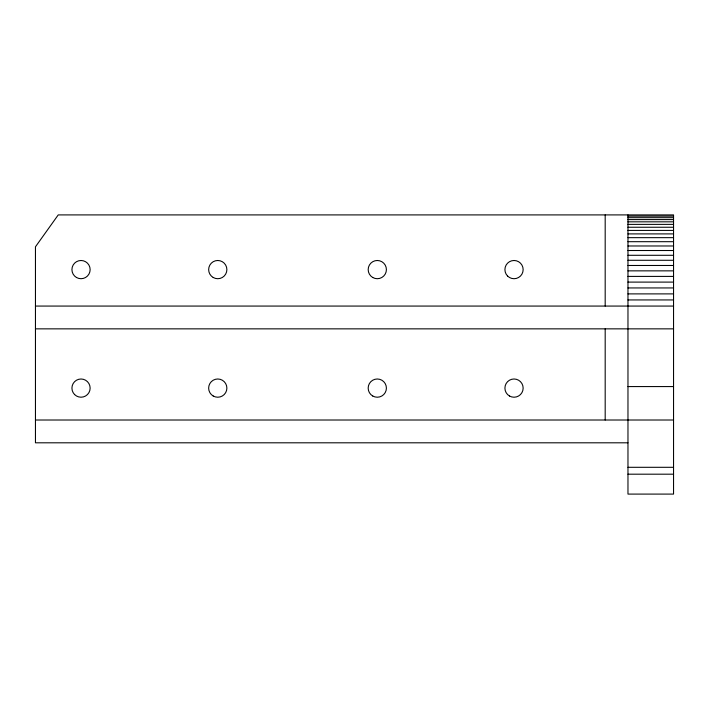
<?xml version="1.0" encoding="UTF-8"?>
<svg xmlns="http://www.w3.org/2000/svg" width="709" height="709" viewBox="0 0 709 709"><rect width="100%" height="100%" fill="white"/><g stroke="black" fill="none" stroke-linecap="round" stroke-linejoin="round"><path stroke-width="1.06" d="M627.97 216.13L673.55 216.13M627.97 217.698L673.55 217.698M627.97 219.595L673.55 219.595M627.97 221.828L673.55 221.828M627.97 224.381L673.55 224.381M627.97 227.252L673.55 227.252M627.97 230.425L673.55 230.425M627.97 233.899L673.55 233.899M627.97 237.657L673.55 237.657M627.97 241.689L673.55 241.689M627.97 245.979L673.55 245.979M627.97 250.516L673.55 250.516M627.97 255.293L673.55 255.293M627.97 260.283L673.55 260.283M627.97 265.476L673.55 265.476M627.97 270.856L673.55 270.856M627.97 276.404L673.55 276.404M627.97 282.102L673.55 282.102M627.97 287.943L673.55 287.943M627.97 293.889L673.55 293.889M627.97 299.942L673.55 299.942M35.45 306.066L673.55 306.066M35.45 328.852L673.55 328.852M627.97 386.573L673.55 386.573M35.45 420.012L673.55 420.012M627.97 442.806L35.45 442.806L35.45 246.812L58.235 214.907L673.55 214.907L673.55 494.093L627.97 494.093L627.97 214.907M627.97 467.302L673.55 467.302M627.97 474.188L673.55 474.188M605.185 214.907L605.185 306.066M605.185 328.852L605.185 420.012M74.587 394.55A9.12 9.12 0 0 0 89.83 390.464A9.12 9.12 0 0 0 78.672 379.306A9.12 9.12 0 0 0 74.587 394.55M213.205 277.494A9.12 9.12 0 0 0 226.88 269.606A9.12 9.12 0 0 0 213.205 261.71A9.12 9.12 0 0 0 213.205 277.494M213.205 396.003A9.12 9.12 0 0 0 226.88 388.107A9.12 9.12 0 0 0 213.205 380.21A9.12 9.12 0 0 0 213.205 396.003M76.475 277.494A9.12 9.12 0 0 0 90.14 269.606A9.12 9.12 0 0 0 76.475 261.71A9.12 9.12 0 0 0 76.475 277.494M372.73 277.494A9.12 9.12 0 0 0 386.405 269.606A9.12 9.12 0 0 0 372.73 261.71A9.12 9.12 0 0 0 372.73 277.494M372.73 396.003A9.12 9.12 0 0 0 386.405 388.107A9.12 9.12 0 0 0 372.73 380.21A9.12 9.12 0 0 0 372.73 396.003M507.582 276.049A9.12 9.12 0 0 0 522.834 271.964A9.12 9.12 0 0 0 511.668 260.797A9.12 9.12 0 0 0 507.582 276.049M509.47 396.003A9.12 9.12 0 0 0 523.145 388.107A9.12 9.12 0 0 0 509.47 380.21A9.12 9.12 0 0 0 509.47 396.003"/></g></svg>
